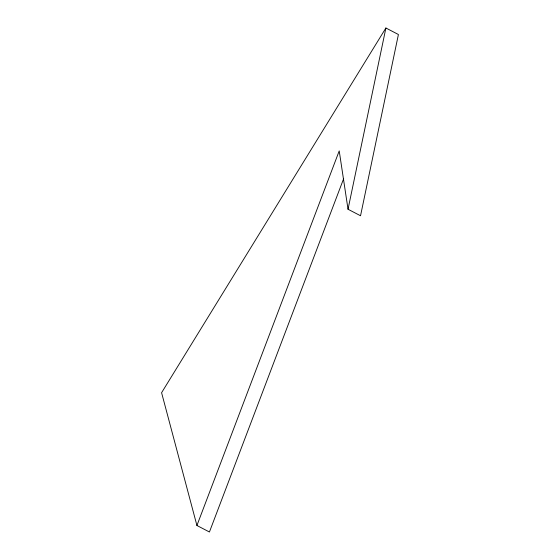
<?xml version="1.0" encoding="UTF-8"?>
<svg xmlns="http://www.w3.org/2000/svg" width="560" height="560" viewBox="0 0 560 560"><rect width="100%" height="100%" fill="white"/><g stroke="black" fill="none" stroke-linecap="round" stroke-linejoin="round"><path stroke-width="0.84" d="M348.026 209.251L385.903 28L398.412 34.51L360.535 215.761L348.026 209.251L339.22 150.899L196.924 525.49L209.433 532L343.651 178.668M385.903 28L161.588 392.714L196.924 525.49"/></g></svg>
